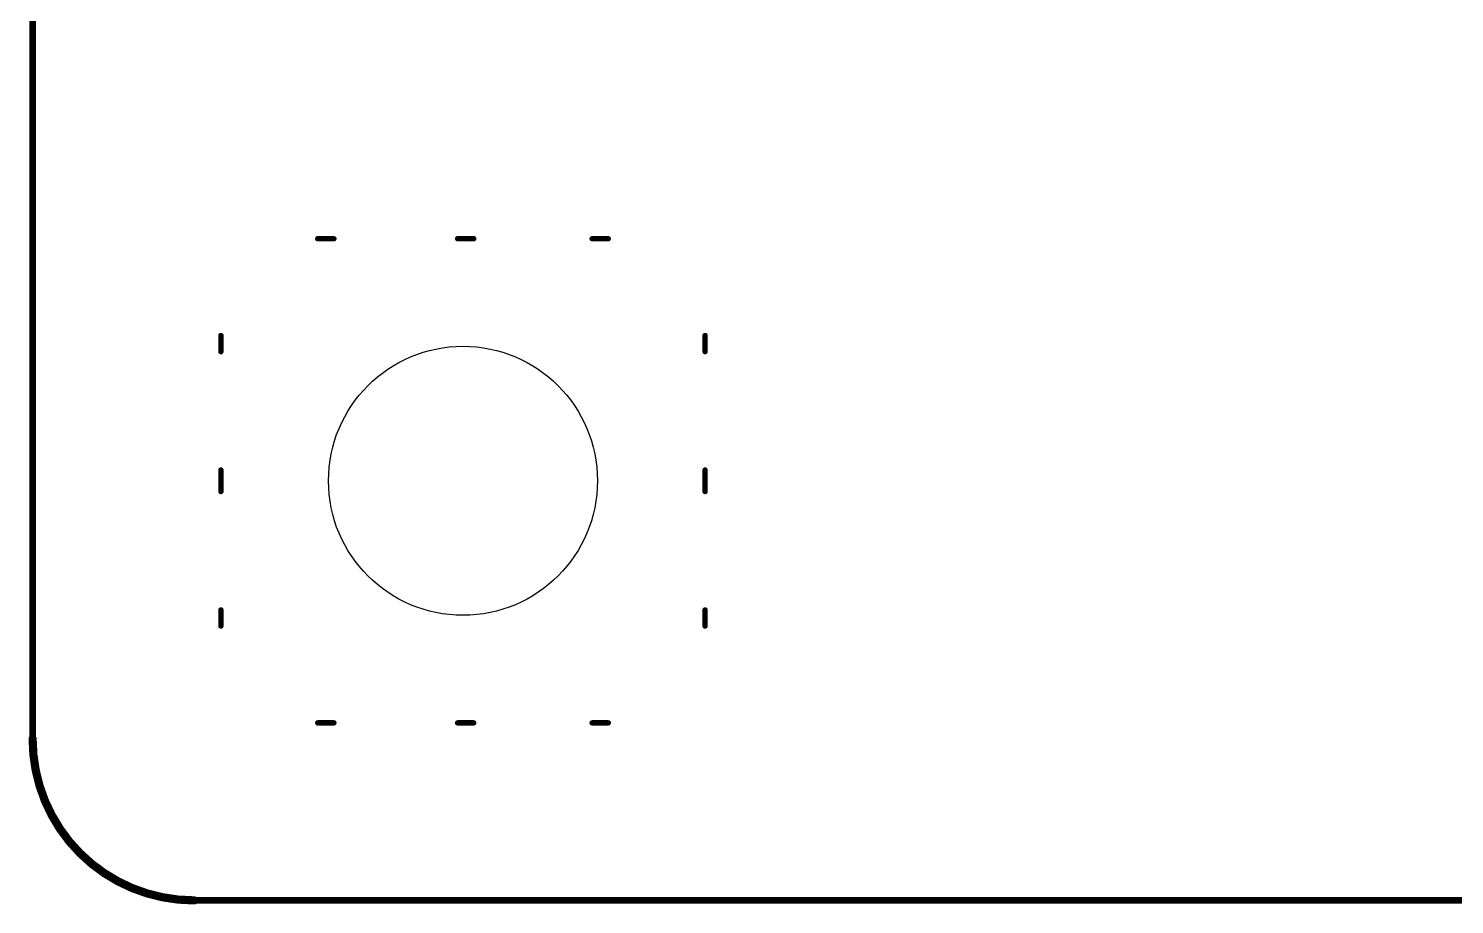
# Model space of a CAD drawing. Extents: x -0.1 to 54.1, y -0.1 to 65.1.
# Drawn here: x -0.08 to 26.43, y -0.08 to 16.21 of the extents above; entities that cross this region are included whole.
import ezdxf

# ---------------------------------------------------------------- set-up
doc = ezdxf.new("R2010")
doc.units = 0
doc.layers.add('20', color=31, linetype='CONTINUOUS')
doc.layers.add('21', color=253, linetype='CONTINUOUS')

msp = doc.modelspace()

# ---------------------------------------------------------------- linework, layer by layer
at = {"layer": '20', "const_width": 0.127}
for points in [[(0, 3), (0, 62)], [(3, 0), (51, 0)]]:
    msp.add_lwpolyline(points, dxfattribs=at)
at = {"layer": '20'}
for points, const_width in [([(0, 3, 0.4142), (3, 0)], 0.1524), ([(0.0381, 3, 1), (-0.0381, 3)], 0.0762), ([(-0.0318, 3, 1), (0.0318, 3)], 0.0635), ([(3, 0.0318, 1), (3, -0.0318)], 0.0635), ([(3, -0.0381, 1), (3, 0.0381)], 0.0762)]:
    msp.add_lwpolyline(points, format="xyb", dxfattribs=dict(at, const_width=const_width))
msp.add_circle((8, 7.8), 2.5, dxfattribs=at)
at = {"layer": '21', "const_width": 0.1}
for points in [[(5.3, 12.3), (5.6, 12.3)], [(8.2, 12.3), (7.9, 12.3)], [(10.7, 12.3), (10.4, 12.3)], [(3.5, 10.5), (3.5, 10.2)], [(12.5, 10.2), (12.5, 10.5)], [(3.5, 8), (3.5, 7.6)], [(12.5, 7.6), (12.5, 8)], [(3.5, 5.4), (3.5, 5.1)], [(12.5, 5.1), (12.5, 5.4)], [(5.3, 3.3), (5.6, 3.3)], [(7.9, 3.3), (8.2, 3.3)], [(10.4, 3.3), (10.7, 3.3)]]:
    msp.add_lwpolyline(points, dxfattribs=at)
at = {"layer": '21', "const_width": 0.05}
for points in [[(5.3, 12.325, 1), (5.3, 12.275)], [(5.6, 12.275, 1), (5.6, 12.325)], [(7.9, 12.325, 1), (7.9, 12.275)], [(8.2, 12.275, 1), (8.2, 12.325)], [(10.4, 12.325, 1), (10.4, 12.275)], [(10.7, 12.275, 1), (10.7, 12.325)], [(3.525, 10.5, 1), (3.475, 10.5)], [(12.525, 10.5, 1), (12.475, 10.5)], [(3.475, 10.2, 1), (3.525, 10.2)], [(12.475, 10.2, 1), (12.525, 10.2)], [(3.525, 8, 1), (3.475, 8)], [(12.525, 8, 1), (12.475, 8)], [(3.475, 7.6, 1), (3.525, 7.6)], [(12.475, 7.6, 1), (12.525, 7.6)], [(3.525, 5.4, 1), (3.475, 5.4)], [(12.525, 5.4, 1), (12.475, 5.4)], [(3.475, 5.1, 1), (3.525, 5.1)], [(12.475, 5.1, 1), (12.525, 5.1)], [(5.3, 3.325, 1), (5.3, 3.275)], [(5.6, 3.275, 1), (5.6, 3.325)], [(7.9, 3.325, 1), (7.9, 3.275)], [(8.2, 3.275, 1), (8.2, 3.325)], [(10.4, 3.325, 1), (10.4, 3.275)], [(10.7, 3.275, 1), (10.7, 3.325)]]:
    msp.add_lwpolyline(points, format="xyb", dxfattribs=at)

doc.saveas('drawing.dxf')
